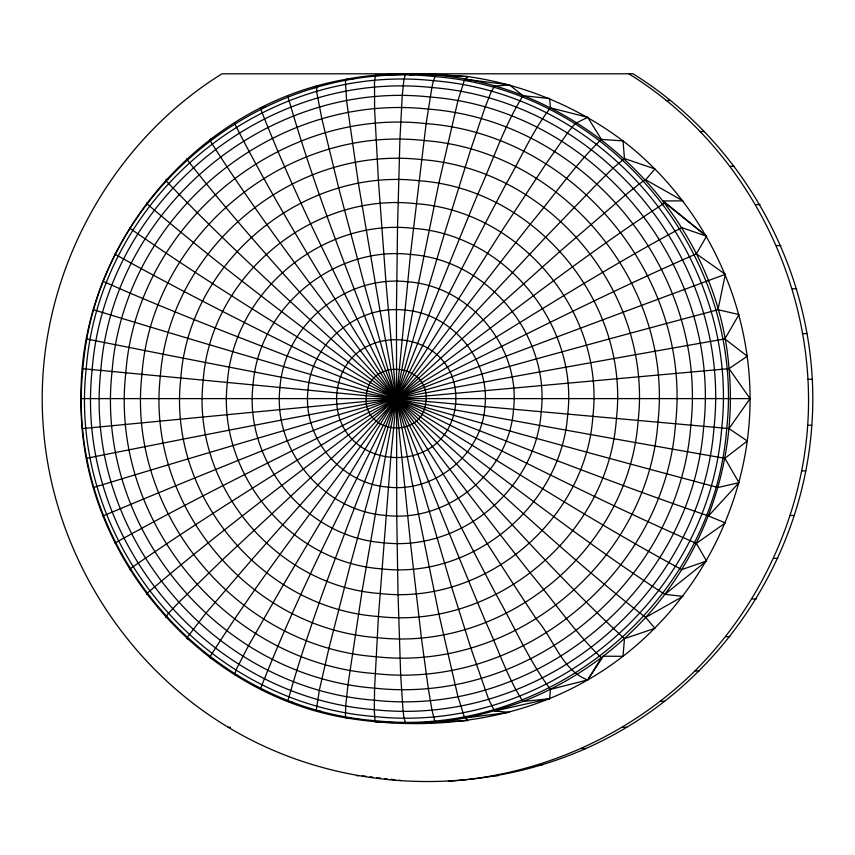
<?xml version="1.0" encoding="UTF-8"?>
<svg xmlns="http://www.w3.org/2000/svg" width="855" height="855" viewBox="0 0 855 855"><rect width="100%" height="100%" fill="white"/><g stroke="black" fill="none" stroke-linecap="round" stroke-linejoin="round"><path stroke-width="1.28" d="M448.373 781.203C540.381 775.314 629.237 735.578 694.976 670.929C749.204 616.508 786.653 546.26 801.627 470.902C831.915 318.926 760.661 155.161 628.767 73.797M811.812 425.288C822.125 286.842 751 146.964 632.999 73.797L222.001 73.797C104 146.964 32.875 286.842 43.188 425.288C51.567 548.194 122.543 664.036 228.274 727.274C348.199 799.607 506.801 799.607 626.726 727.274C732.457 664.036 803.433 548.194 811.812 425.288L807.569 425.288M81.043 398.612C78.542 246.635 196.201 104.812 346.061 79.323C386.246 71.232 427.179 74.674 467.76 76.576C523.965 84.549 577.659 106.8 623.028 140.915C701.955 201.577 749.995 299.068 750.059 398.612C750.38 512.551 686.554 623.199 587.716 679.917C515.159 721.941 427.853 731.346 346.061 717.901C196.201 692.411 78.542 550.588 81.043 398.612L750.059 398.612L729.016 368.644C716.918 207.754 571.311 72.258 409.716 74.235M407.098 722.924C446.62 724.58 485.971 714.588 523.004 701.495C569.58 683.166 611.753 654.257 645.664 617.438C706.508 550.812 737.438 458.483 729.016 368.644L747.281 356.214L724.869 338.922C511.685 376.221 298.737 415.765 86.579 458.301M186.989 158.57L187.031 159.596C258.531 250.707 339.243 334.358 416.31 420.756C485.266 493.656 550.567 570.798 624.46 638.653L623.028 656.309L603.309 656.223L587.716 679.917L550.438 689.376C528.679 660.284 514.122 626.031 496.103 594.503C461.924 529.63 428.793 464.233 396.089 398.612C350.123 302.595 299.261 208.385 260.732 109.087L260.999 107.848L264.89 106.939M314.768 87.841L316.874 86.195L316.617 91.517L321.886 118.941L338.74 188.132L364.636 285.752L396.089 398.612L451.579 586.883L470.816 647.93L488.547 699.101L494.575 711.029L549.626 698.706L550.438 689.376M234.804 122.447L234.644 123.622C287.323 227.259 351.929 324.558 411.896 424.091C452.68 489.498 493.763 554.724 536.309 618.999C553.452 638.044 561.927 670.555 587.716 679.917L601.386 657.826C574.923 632.347 553.976 601.396 530.421 573.245C484.977 515.544 440.357 457.201 396.089 398.612C333.418 313.122 266.696 230.123 210.009 140.509L210.063 139.397L212.521 138.371M165.785 617.438L168.104 613.719L178.503 602.668L221.915 560.324L373.988 418.8L462.117 338.73L560.249 251.188L625.978 194.555L639.807 183.504L645.664 179.785L654.962 168.927L624.46 158.57L613.473 167.73L597.228 183.729L545.96 236.899L475.754 311.893L317.718 485.33L251.242 560.324L205.628 613.495L187.031 637.627L186.989 638.653L189.382 639.69M93.441 487.5C300.308 424.272 508.875 365.32 718.008 309.724L725.339 274.305L696.365 253.828C594.567 298.288 495.975 350.005 396.089 398.612C302.36 446.267 207.252 491.518 115.436 542.775L115.083 543.395M146.622 594.364L146.846 593.52C234.58 518.493 328.555 450.938 420.029 380.55C501.329 321.02 580.278 257.665 664.816 202.859L706.561 236.204L696.365 253.828M288.434 95.728L288.05 97.021C320.123 209.272 366.207 317.216 406.948 426.56C432.587 492.127 458.611 557.545 485.907 622.451C498.219 648.678 507.101 677.245 523.004 701.495L549.626 698.706M129.682 569.612L129.971 568.874C224.619 503.05 324.077 444.301 421.601 382.837C508.084 330.8 592.814 275.299 681.766 227.612L706.561 236.204L663.223 200.946L682.963 200.872L645.664 179.785M384.9 74.919L375.762 75.176L374.501 80.691L374.608 109.087L378.423 180.715L385.915 281.776L398.89 428.451L410.453 542.775L421.365 637.627L428.248 688.136L431.903 709.693L434.661 720.669L435.676 722.048L467.76 720.647L464.233 716.533L457.874 696.344L438.797 613.719L412.783 485.993L380.122 311.231L358.405 183.504L346.606 100.879L345.431 80.691L346.061 79.323L353.981 78.735M724.869 338.922L738.998 314.544L718.008 309.724M405.719 73.797L403.955 79.323L402.245 95.728L399.916 139.397L397.532 227.612L396.453 309.724L396.741 515.95L398.035 594.364L400.653 674.777L403.09 711.029L403.955 717.901L405.719 723.426L435.676 722.048M82.433 368.644L425.961 401.38L729.016 428.579L750.059 398.612M435.676 75.176L433.399 80.691L431.903 87.531L426.121 123.622L410.453 254.448L390.746 458.045L378.423 616.508L374.608 688.136L374.276 709.693L375.003 720.669L375.762 722.048L394.048 722.561M102.974 515.95C307.971 429.873 516.751 351.458 725.339 274.305M409.492 74.834L425.384 73.797L467.76 76.576L464.233 80.691L457.874 100.879L438.797 183.504L412.783 311.231L385.284 457.286L362.082 591.029L348.028 684.428L345.709 705.706L345.431 716.533L346.061 717.901L351.341 718.296M102.974 281.274C189.853 319.93 279.809 352.399 368.195 387.785C481.493 430.749 593.84 476.652 708.474 515.95L738.998 482.68L724.869 458.301C511.664 421.109 298.705 381.587 86.579 338.922M263.586 689.974L260.999 689.376L260.732 688.136C303.279 579.69 358.897 476.663 409.481 371.786C441.084 308.783 473.05 245.951 506.181 183.729C520.866 158.528 532.494 130.879 550.438 107.848L549.626 98.517L523.004 95.728C503.83 126.337 492.672 161.734 477.614 194.555C449.538 262.207 422.573 330.319 396.089 398.612C359.143 498.711 316.991 597.442 288.05 700.202L288.434 701.495L293.596 702.554M146.622 202.859L146.846 203.704C234.58 278.73 328.555 346.286 420.029 416.674C501.329 476.203 580.278 539.558 664.816 594.364L706.561 561.019L696.365 543.395C594.567 498.935 495.975 447.218 396.089 398.612C302.36 350.956 207.252 305.705 115.436 254.448L115.083 253.828M724.869 458.301L747.281 441.009L729.016 428.579M696.365 543.395L725.339 522.918L708.474 515.95M624.46 158.57L623.028 140.915L601.386 139.397C574.923 164.876 553.976 195.827 530.421 223.978C484.977 281.68 440.357 340.023 396.089 398.612C333.418 484.101 266.696 567.1 210.009 656.715L210.063 657.826L213.761 659.365M168.285 178.877L165.785 179.785L165.923 180.715C245.909 264.206 333.632 340.076 418.266 418.8C493.698 485.309 566.149 555.889 645.664 617.438L682.963 596.352L664.816 594.364M601.386 139.397L587.716 117.306L575.02 123.622L567.485 132.985L545.971 163.807L501.03 232.186L443.232 323.04L380.357 424.091L320.914 521.71L283.454 584.66L248.431 645.824L235.937 670.074L234.804 674.777L237.369 675.247M706.561 561.019L681.766 569.612C584.125 516.965 491.08 455.897 396.089 398.612C307.127 342.321 216.272 288.669 129.971 228.349L129.682 227.612M624.46 638.653L654.962 628.297L645.664 617.438M82.433 428.579L366.293 401.38L729.016 368.644M738.998 482.68L718.008 487.5C508.853 431.967 300.287 373.037 93.441 309.724M465.377 717.901L509.409 712.365L494.575 711.029M523.004 95.728L509.409 84.859L494.575 86.195L491.294 91.517L485.095 107.292L470.816 149.294L444.301 234.142L412.58 341.209L379.919 456.014L350.753 563.082L329.015 647.93L319.385 689.932L316.361 709.693L316.874 711.029L320.732 711.242M388.822 74.812L401.882 74.449M666.195 100.505L670.438 100.505M700.16 131.52L704.402 131.52M730.159 166.372L734.402 166.372M755.777 204.58L760.02 204.58M776.639 245.577L780.872 245.577M792.435 288.776L796.668 288.776M802.941 333.568L807.184 333.568M808.007 379.289L812.25 379.289M801.627 470.902L805.859 470.902M790.255 515.48L794.498 515.48M773.636 558.368L777.868 558.368M751.994 598.96L756.237 598.96M725.649 636.654L729.892 636.654M694.976 670.929L699.219 670.929M660.423 701.282L664.666 701.282M228.274 727.274L230.39 727.274M622.493 727.274L626.726 727.274M581.71 748.531L585.953 748.531M538.682 764.755L542.925 764.755M356.738 775.699L358.854 775.699M494.019 775.699L498.262 775.699M417.432 722.913L425.384 723.426M355.295 718.585L357.935 718.788M362.285 775.848L366.197 776.329M370.108 776.8L372.716 777.11M376.627 777.59L380.539 778.061M384.451 778.531L387.069 778.841M390.981 779.322L394.892 779.792M398.804 780.262L401.412 780.572M465.377 79.323L509.409 84.859M375.762 75.176L378.177 75.646M550.438 107.848L587.716 117.306M82.924 368.772C64.232 542.444 200.818 707.117 375.003 720.669C548.707 739.372 713.22 602.604 726.75 428.451C745.432 254.779 608.846 90.106 434.661 76.555C260.957 57.851 96.444 194.619 82.924 368.772M86.163 369.146C67.716 540.595 202.55 703.163 374.501 716.533C545.982 735.001 708.389 599.986 721.738 428.077C740.195 256.628 605.351 94.061 433.399 80.691C261.919 62.223 99.511 197.238 86.163 369.146M92.137 369.788C74.086 537.538 206.023 696.611 374.276 709.693C542.059 727.765 700.972 595.657 714.032 427.436C732.094 259.685 600.146 100.612 431.903 87.531C264.11 69.458 105.197 201.566 92.137 369.788M100.783 370.664C82.924 532.751 211.666 687.965 374.308 700.202C536.416 718.082 691.492 589.159 703.697 426.56C721.567 264.473 592.814 109.258 430.172 97.021C268.064 79.141 112.988 208.064 100.783 370.664M112.026 371.786C94.884 527.385 218.474 676.391 374.608 688.136C530.239 705.3 679.105 581.539 690.829 425.437C707.972 269.838 584.371 120.833 428.248 109.087C272.617 91.923 123.751 215.684 112.026 371.786M125.781 373.133C109.13 520.353 227.377 662.903 375.185 673.601C522.426 690.263 664.848 571.867 675.514 424.091C692.165 276.87 573.929 134.321 426.121 123.622C278.869 106.961 136.447 225.357 125.781 373.133M141.919 374.693C126.294 512.882 237.273 646.679 376.008 656.715C514.218 672.351 647.898 561.233 657.912 422.53C673.537 284.341 562.558 150.544 423.824 140.509C285.613 124.873 151.934 235.991 141.919 374.693M160.312 376.467C145.842 504.429 248.613 628.34 377.087 637.627C505.081 652.119 628.874 549.209 638.14 420.756C652.622 292.795 549.84 168.884 421.365 159.596C293.383 145.104 169.589 248.014 160.312 376.467M180.8 378.423C167.291 494.585 261.726 608.439 378.423 616.508C494.596 630.028 608.354 535.465 616.402 418.8C629.911 302.638 535.476 188.784 418.779 180.715C302.606 167.195 188.848 261.758 180.8 378.423M203.201 380.55C191.114 484.464 275.599 586.306 379.983 593.52C483.909 605.618 585.664 521.026 592.857 416.674C604.945 312.759 520.471 210.918 416.086 203.704C312.161 191.606 210.405 276.197 203.201 380.55M227.334 382.837C216.775 473.606 290.582 562.569 381.757 568.874C472.537 579.444 561.436 505.551 567.72 414.386C578.279 323.618 504.482 234.655 413.296 228.349C322.517 217.779 233.629 291.673 227.334 382.837M252.995 385.252C244.049 462.106 306.539 537.442 383.745 542.775C460.61 551.721 535.871 489.156 541.204 411.971C550.139 335.117 487.649 259.792 410.453 254.448C333.578 245.503 258.317 308.067 252.995 385.252M279.948 387.785C272.702 450.072 323.35 511.119 385.915 515.447C448.212 522.694 509.206 471.992 513.524 409.438C520.77 347.151 470.132 286.104 407.557 281.776C345.26 274.53 284.266 325.231 279.948 387.785M307.982 390.414C302.488 437.6 340.856 483.845 388.255 487.126C435.452 492.619 481.654 454.208 484.924 406.809C490.417 359.624 452.049 313.379 404.65 310.098C357.454 304.604 311.252 343.015 307.982 390.414M336.849 393.108C330.896 471.426 447.112 482.209 455.651 404.116C461.604 325.798 345.388 315.014 336.849 393.108M366.293 395.844C361.922 434.661 423.129 440.336 425.961 401.38C430.332 362.563 369.125 356.888 366.293 395.844"/></g></svg>
